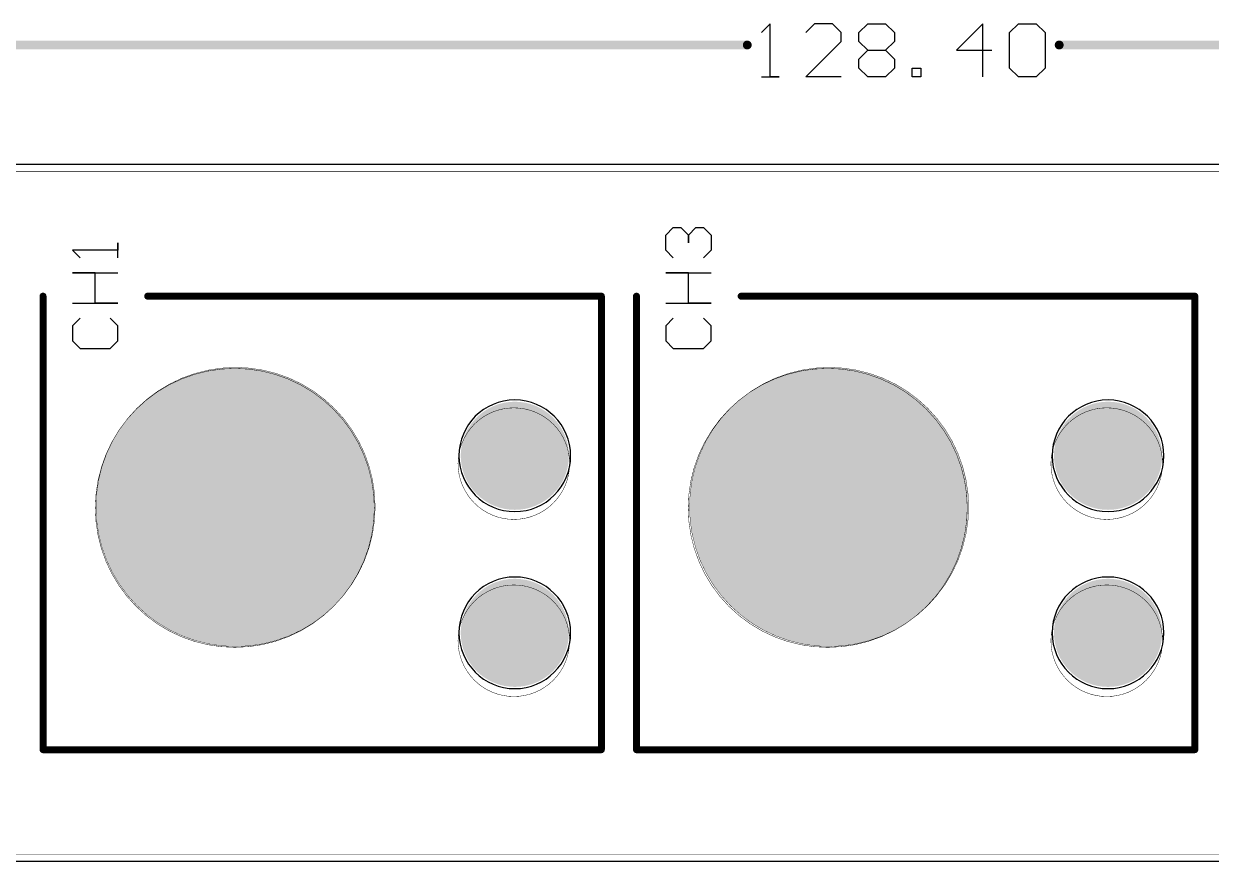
# Model space of a CAD drawing. Header units: millimetres. Extents: x 34 to 168, y 52 to 76.
# Drawn here: x 72.55 to 106.58, y 52.3 to 76.31 of the extents above; entities that cross this region are included whole.
import ezdxf

# ---------------------------------------------------------------- set-up
doc = ezdxf.new("R2010")
doc.units = ezdxf.units.MM
for name, color, linetype in [('Mechanical1', 6, 'Continuous'), ('Mechanical2', 216, 'Continuous'), ('Mechanical4', 56, 'Continuous'), ('MultiLayer', 9, 'Continuous'), ('PadHoleLayer', 156, 'Continuous'), ('TopOverlay', 2, 'Continuous')]:
    doc.layers.add(name, color=color, linetype=linetype)

msp = doc.modelspace()

# ---------------------------------------------------------------- linework, layer by layer
at = {"layer": 'Mechanical1'}
for p, q in [((93.947, 76.309), (93.693, 76.055)), ((93.947, 74.786), (93.947, 76.309)), ((95.217, 76.309), (94.963, 76.055)), ((95.725, 76.309), (95.217, 76.309)), ((95.979, 76.055), (95.725, 76.309)), ((96.486, 76.055), (96.74, 76.309)), ((96.74, 76.309), (97.248, 76.309)), ((97.248, 76.309), (97.502, 76.055)), ((100.041, 76.309), (99.28, 75.548)), ((100.041, 74.786), (100.041, 76.309)), ((100.803, 76.055), (101.057, 76.309)), ((101.057, 76.309), (101.565, 76.309)), ((101.565, 76.309), (101.819, 76.055)), ((95.979, 75.802), (95.979, 76.055)), ((96.486, 75.802), (96.486, 76.055)), ((97.502, 76.055), (97.502, 75.802)), ((100.803, 75.04), (100.803, 76.055)), ((101.819, 76.055), (101.819, 75.04)), ((94.963, 74.786), (95.979, 75.802)), ((96.74, 75.548), (96.486, 75.802)), ((96.486, 75.294), (96.74, 75.548)), ((96.74, 75.548), (97.248, 75.548)), ((97.502, 75.802), (97.248, 75.548)), ((97.248, 75.548), (97.502, 75.294)), ((99.28, 75.548), (100.295, 75.548)), ((96.486, 75.04), (96.486, 75.294)), ((97.502, 75.294), (97.502, 75.04)), ((96.74, 74.786), (96.486, 75.04)), ((97.502, 75.04), (97.248, 74.786)), ((98.01, 74.786), (98.01, 75.04)), ((98.01, 75.04), (98.264, 75.04)), ((98.264, 75.04), (98.264, 74.786)), ((101.057, 74.786), (100.803, 75.04)), ((101.819, 75.04), (101.565, 74.786)), ((93.693, 74.786), (94.201, 74.786)), ((94.201, 74.786), (93.947, 74.786)), ((95.979, 74.786), (94.963, 74.786)), ((97.248, 74.786), (96.74, 74.786)), ((98.264, 74.786), (98.01, 74.786)), ((101.565, 74.786), (101.057, 74.786))]:
    msp.add_line(p, q, dxfattribs=at)
at = {"layer": 'Mechanical1', "const_width": 0.254}
for points in [[(33.962, 75.7), (93.287, 75.7)], [(102.225, 75.7), (162.362, 75.7)]]:
    msp.add_lwpolyline(points, dxfattribs=at)
at = {"layer": 'Mechanical1'}
for points, const_width in [([(93.223, 75.7, 1), (93.35, 75.7, 1)], 0.127), ([(102.162, 75.7, 1), (102.289, 75.7, 1)], 0.127), ([(82.624, 62.459, 1), (74.624, 62.459, 1)], 0.01), ([(99.631, 62.459, 1), (91.631, 62.459, 1)], 0.01), ([(74.622, 62.459, 1), (74.627, 62.459, 1)], 0.005), ([(82.622, 62.459, 1), (82.627, 62.459, 1)], 0.005), ([(91.629, 62.459, 1), (91.633, 62.459, 1)], 0.005), ([(99.629, 62.459, 1), (99.633, 62.459, 1)], 0.005)]:
    msp.add_lwpolyline(points, format="xyb", close=True, dxfattribs=dict(at, const_width=const_width))
for points in [[(33.962, 72.288), (162.362, 72.288)], [(33.962, 52.308), (162.362, 52.308)]]:
    msp.add_lwpolyline(points, dxfattribs=at)
for points in [[(88.225, 63.925, 1), (85.025, 63.925, 1)], [(105.225, 63.925, 1), (102.025, 63.925, 1)], [(85.025, 63.925, 1), (85.025, 63.925, 1)], [(88.225, 63.925, 1), (88.225, 63.925, 1)], [(102.025, 63.925, 1), (102.025, 63.925, 1)], [(105.225, 63.925, 1), (105.225, 63.925, 1)], [(88.225, 58.85, 1), (85.025, 58.85, 1)], [(105.225, 58.85, 1), (102.025, 58.85, 1)], [(85.025, 58.85, 1), (85.025, 58.85, 1)], [(88.225, 58.85, 1), (88.225, 58.85, 1)], [(102.025, 58.85, 1), (102.025, 58.85, 1)], [(105.225, 58.85, 1), (105.225, 58.85, 1)]]:
    msp.add_lwpolyline(points, format="xyb", close=True, dxfattribs=at)
at = {"layer": 'Mechanical2', "const_width": 0.0127}
for points in [[(33.962, 72.278), (162.297, 72.278)], [(33.962, 52.308), (162.297, 52.308)]]:
    msp.add_lwpolyline(points, dxfattribs=at)
at = {"layer": 'Mechanical2'}
for points, const_width in [([(82.599, 62.431, 1), (74.604, 62.431, 1)], 0.0127), ([(99.591, 62.431, 1), (91.595, 62.431, 1)], 0.0127), ([(88.196, 63.7, 1), (84.998, 63.7, 1)], 0.0127), ([(105.188, 63.7, 1), (101.989, 63.7, 1)], 0.0127), ([(84.995, 63.7, 1), (85.001, 63.7, 1)], 0.00635), ([(88.193, 63.7, 1), (88.2, 63.7, 1)], 0.00635), ([(101.986, 63.7, 1), (101.993, 63.7, 1)], 0.00635), ([(105.185, 63.7, 1), (105.191, 63.7, 1)], 0.00635), ([(74.6, 62.431, 1), (74.607, 62.431, 1)], 0.00635), ([(82.596, 62.431, 1), (82.603, 62.431, 1)], 0.00635), ([(91.592, 62.431, 1), (91.598, 62.431, 1)], 0.00635), ([(99.588, 62.431, 1), (99.594, 62.431, 1)], 0.00635), ([(88.196, 58.623, 1), (84.998, 58.623, 1)], 0.0127), ([(105.188, 58.623, 1), (101.989, 58.623, 1)], 0.0127), ([(84.995, 58.623, 1), (85.001, 58.623, 1)], 0.00635), ([(88.193, 58.623, 1), (88.2, 58.623, 1)], 0.00635), ([(101.986, 58.623, 1), (101.993, 58.623, 1)], 0.00635), ([(105.185, 58.623, 1), (105.191, 58.623, 1)], 0.00635)]:
    msp.add_lwpolyline(points, format="xyb", close=True, dxfattribs=dict(at, const_width=const_width))
at = {"layer": 'Mechanical4', "const_width": 0.0127}
for points in [[(33.962, 72.078), (162.297, 72.078)], [(33.962, 52.508), (162.297, 52.508)]]:
    msp.add_lwpolyline(points, dxfattribs=at)
at = {"layer": 'MultiLayer', "const_width": 0.762}
for points in [[(86.244, 63.925, 1), (87.006, 63.925, 1)], [(103.244, 63.925, 1), (104.006, 63.925, 1)], [(78.243, 62.459, 1), (79.005, 62.459, 1)], [(95.25, 62.459, 1), (96.012, 62.459, 1)], [(86.244, 58.85, 1), (87.006, 58.85, 1)], [(103.244, 58.85, 1), (104.006, 58.85, 1)]]:
    msp.add_lwpolyline(points, format="xyb", close=True, dxfattribs=at)
at = {"layer": 'PadHoleLayer'}
for points, const_width in [([(76.624, 62.459, 1), (80.624, 62.459, 1)], 4), ([(93.631, 62.459, 1), (97.631, 62.459, 1)], 4), ([(85.85, 63.925, 1), (87.4, 63.925, 1)], 1.55), ([(102.85, 63.925, 1), (104.4, 63.925, 1)], 1.55), ([(85.85, 58.85, 1), (87.4, 58.85, 1)], 1.55), ([(102.85, 58.85, 1), (104.4, 58.85, 1)], 1.55)]:
    msp.add_lwpolyline(points, format="xyb", close=True, dxfattribs=dict(at, const_width=const_width))
at = {"layer": 'TopOverlay'}
for p, q in [((90.95, 70.249), (91.167, 70.466)), ((91.167, 70.466), (91.384, 70.466)), ((91.384, 70.466), (91.6, 70.249)), ((91.6, 70.249), (91.817, 70.466)), ((91.817, 70.466), (92.033, 70.466)), ((92.033, 70.466), (92.25, 70.249)), ((90.95, 69.816), (90.95, 70.249)), ((91.6, 70.249), (91.6, 70.032)), ((91.6, 70.032), (91.6, 70.249)), ((92.25, 70.249), (92.25, 69.816)), ((75.25, 69.816), (73.95, 69.816)), ((73.95, 69.816), (74.167, 69.599)), ((75.25, 69.599), (75.25, 70.032)), ((75.25, 70.032), (75.25, 69.816)), ((91.167, 69.599), (90.95, 69.816)), ((92.25, 69.816), (92.033, 69.599)), ((74.6, 69.166), (73.95, 69.166)), ((73.95, 69.166), (75.25, 69.166)), ((74.6, 68.3), (74.6, 69.166)), ((91.6, 69.166), (90.95, 69.166)), ((90.95, 69.166), (92.25, 69.166)), ((91.6, 68.3), (91.6, 69.166)), ((73.95, 68.3), (75.25, 68.3)), ((75.25, 68.3), (74.6, 68.3)), ((90.95, 68.3), (92.25, 68.3)), ((92.25, 68.3), (91.6, 68.3)), ((74.167, 67.866), (73.95, 67.65)), ((75.25, 67.65), (75.033, 67.866)), ((91.167, 67.866), (90.95, 67.65)), ((92.25, 67.65), (92.033, 67.866)), ((73.95, 67.65), (73.95, 67.217)), ((75.25, 67.217), (75.25, 67.65)), ((90.95, 67.65), (90.95, 67.217)), ((92.25, 67.217), (92.25, 67.65)), ((73.95, 67.217), (74.167, 67)), ((75.033, 67), (75.25, 67.217)), ((90.95, 67.217), (91.167, 67)), ((92.033, 67), (92.25, 67.217)), ((74.167, 67), (75.033, 67)), ((91.167, 67), (92.033, 67))]:
    msp.add_line(p, q, dxfattribs=at)
at = {"layer": 'TopOverlay', "const_width": 0.2}
for points in [[(73.105, 66), (73.105, 68.5)], [(76.105, 68.5), (89.105, 68.5)], [(89.105, 55.5), (89.105, 68.5)], [(90.112, 66), (90.112, 68.5)], [(93.112, 68.5), (106.112, 68.5)], [(106.112, 55.5), (106.112, 68.5)], [(73.105, 55.5), (73.105, 66)], [(90.112, 55.5), (90.112, 66)], [(73.105, 55.5), (89.105, 55.5)], [(90.112, 55.5), (106.112, 55.5)]]:
    msp.add_lwpolyline(points, dxfattribs=at)
at = {"layer": 'TopOverlay', "const_width": 0.1}
for points in [[(73.055, 68.5, 1), (73.155, 68.5, 1)], [(76.055, 68.5, 1), (76.155, 68.5, 1)], [(89.055, 68.5, 1), (89.155, 68.5, 1)], [(89.055, 68.5, 1), (89.155, 68.5, 1)], [(90.062, 68.5, 1), (90.162, 68.5, 1)], [(93.062, 68.5, 1), (93.162, 68.5, 1)], [(106.062, 68.5, 1), (106.162, 68.5, 1)], [(106.062, 68.5, 1), (106.162, 68.5, 1)], [(73.055, 66, 1), (73.155, 66, 1)], [(73.055, 66, 1), (73.155, 66, 1)], [(90.062, 66, 1), (90.162, 66, 1)], [(90.062, 66, 1), (90.162, 66, 1)], [(73.055, 55.5, 1), (73.155, 55.5, 1)], [(73.055, 55.5, 1), (73.155, 55.5, 1)], [(89.055, 55.5, 1), (89.155, 55.5, 1)], [(89.055, 55.5, 1), (89.155, 55.5, 1)], [(90.062, 55.5, 1), (90.162, 55.5, 1)], [(90.062, 55.5, 1), (90.162, 55.5, 1)], [(106.062, 55.5, 1), (106.162, 55.5, 1)], [(106.062, 55.5, 1), (106.162, 55.5, 1)]]:
    msp.add_lwpolyline(points, format="xyb", close=True, dxfattribs=at)

doc.saveas('drawing.dxf')
